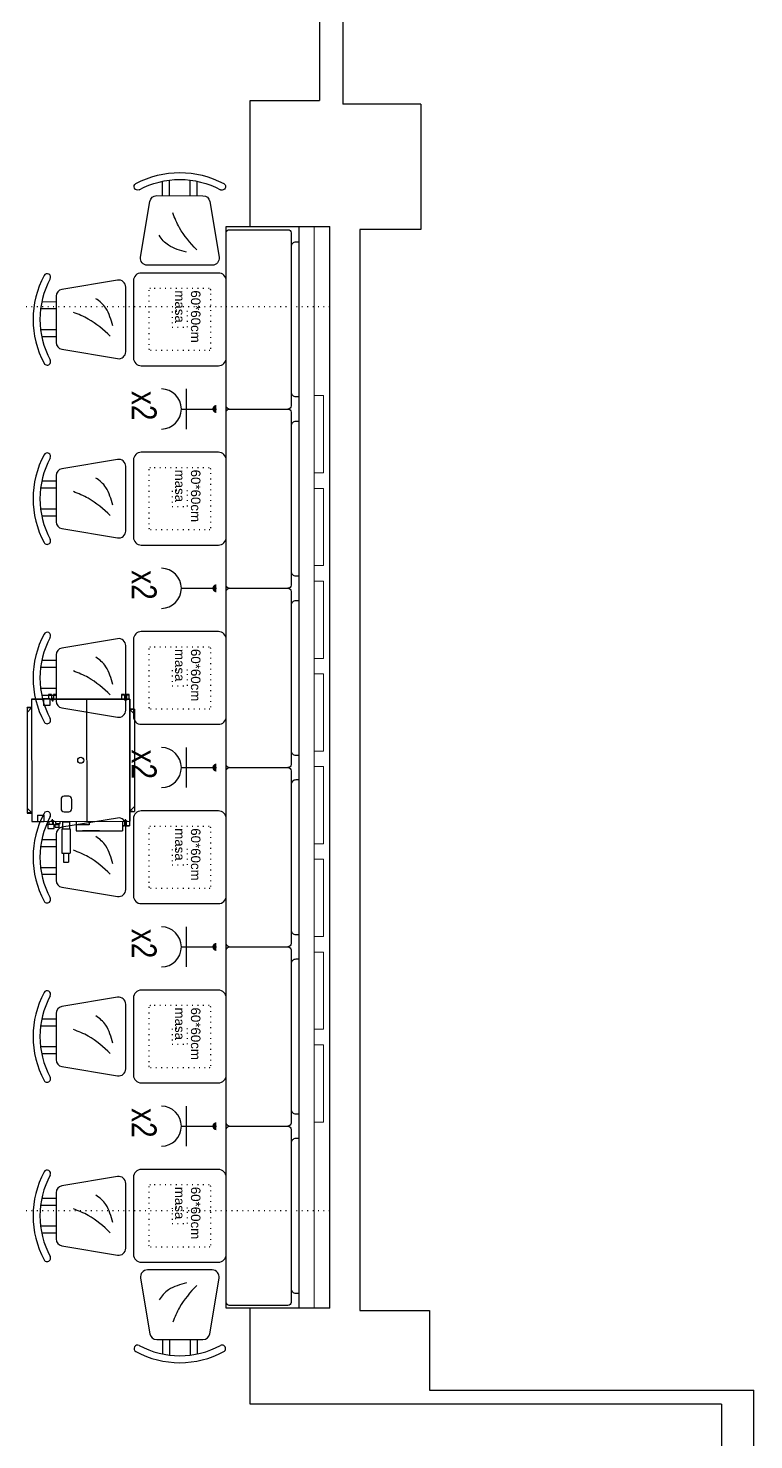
# Model space of a CAD drawing. Header units: millimetres. Extents: x 73043 to 76287, y 20714 to 23249.
# Drawn here: x 74457 to 74927, y 21350 to 22264 of the extents above; entities that cross this region are included whole.
import ezdxf

# ---------------------------------------------------------------- set-up
doc = ezdxf.new("R2010")
doc.units = ezdxf.units.MM
for name, pattern in [('ACAD_ISO07W100', [3.5, 0.5, -3]), ('AM_ISO08W050', [18, 12, -1.5, 3, -1.5]), ('DUZ', [0])]:
    doc.linetypes.add(name, pattern=pattern)
doc.layers.get('0').update_dxf_attribs({"color": 252})
for name, color, linetype, lineweight in [('a_yazı', 252, 'Continuous', 9), ('E-Elektrik Yazı', 252, 'Continuous', 25), ('E-Priz', 252, 'Continuous', 25), ('ölçü', 252, 'DUZ', 13)]:
    doc.layers.add(name, color=color, linetype=linetype, lineweight=lineweight)
for name, color, linetype in [('Alçıpan', 252, 'Continuous'), ('ARRANGE', 1, 'Continuous'), ('BASIS', 6, 'AM_ISO08W050'), ('DETAIL', 5, 'Continuous'), ('FIX', 11, 'Continuous'), ('OUTLINE', 3, 'Continuous'), ('tefriş', 252, 'Continuous')]:
    doc.layers.add(name, color=color, linetype=linetype)
doc.styles.add('ARIEL50M', font='Arial.ttf', dxfattribs={"height": 25})

# ---------------------------------------------------------------- blocks, each defined once
blk = doc.blocks.new('ggggg')
at = {"layer": 'tefriş'}
for p, q in [((25374.25, 24354.79), (25374.24, 24364.1)), ((25378.75, 24354.79), (25378.74, 24364.84)), ((25392.25, 24354.79), (25392.24, 24364.84)), ((25396.75, 24354.79), (25396.74, 24364.1)), ((25366.12, 24351.02), (25360.12, 24314.99)), ((25400.43, 24354.81), (25370.56, 24354.78)), ((25410.88, 24314.99), (25404.88, 24351.05)), ((25364.56, 24309.75), (25406.44, 24309.75))]:
    blk.add_line(p, q, dxfattribs=at)
for centre, radius, start, end in [((25385.5, 24309.75), 60, 61.75562, 118.24927), ((25358.17, 24360.63), 2.25, 118.24927, 298.24927), ((25385.5, 24309.75), 55.5, 61.75562, 118.24927), ((25412.83, 24360.63), 2.25, 241.75562, 61.75562), ((25370.56, 24350.28), 4.5, 90.06094, 170.54195), ((25400.44, 24350.31), 4.5, 9.44956, 90.06094), ((25364.56, 24314.25), 4.5, 170.54195, 270), ((25406.44, 24314.25), 4.5, 270, 9.44956)]:
    blk.add_arc(centre, radius, start, end, dxfattribs=at)
at = {"layer": 'tefriş', "start_tangent": (0.747759, 0.66397)}
blk.add_spline([(25374.58, 24319.75), (25385.74, 24334.02), (25390.04, 24343.61)], degree=3, dxfattribs=at)
at = {"layer": 'tefriş', "start_tangent": (0.966303, 0.257408), "end_tangent": (0.502534, 0.864558)}
blk.add_spline([(25381.23, 24318.18), (25392.79, 24322.68), (25398.85, 24329.13)], degree=3, dxfattribs=at)
blk = doc.blocks.new('FDUM36KXE6F')
for p, q in [((-264.8, -422), (-239.5, -422)), ((-214.2, -496.5), (-264.8, -422)), ((-239.5, -384.8), (-239.5, -422)), ((-239.5, -384.8), (-188.9, -384.8)), ((-163.6, -422), (-214.2, -496.5)), ((-188.9, -422), (-188.9, -384.8)), ((-188.9, -422), (-163.6, -422)), ((188.9, -422), (163.6, -422)), ((163.6, -422), (214.2, -496.5)), ((239.5, -384.8), (188.9, -384.8)), ((188.9, -422), (188.9, -384.8)), ((214.2, -496.5), (264.8, -422)), ((239.5, -384.8), (239.5, -422)), ((264.8, -422), (239.5, -422))]:
    blk.add_line(p, q)
at = {"layer": 'ARRANGE', "color": 1, "linetype": 'Continuous'}
blk.add_circle((0, 0), 19.5, dxfattribs=at)
at = {"layer": 'BASIS', "color": 6, "linetype": 'AM_ISO08W050'}
for p, q in [((-393, 289.5), (-404.6, 289.5)), ((-393, 289.5), (-393, 301.1)), ((-393, 289.5), (-381.4, 289.5)), ((-393, 289.5), (-393, 277.9)), ((393, 289.5), (381.4, 289.5)), ((393, 289.5), (393, 301.1)), ((393, 289.5), (404.6, 289.5)), ((393, 289.5), (393, 277.9)), ((-393, -182.5), (-404.6, -182.5)), ((-393, -182.5), (-393, -170.9)), ((-393, -182.5), (-381.4, -182.5)), ((-393, -182.5), (-393, -194.1)), ((393, -182.5), (381.4, -182.5)), ((393, -182.5), (393, -170.9)), ((393, -182.5), (404.6, -182.5)), ((393, -182.5), (393, -194.1))]:
    blk.add_line(p, q, dxfattribs=at)
at = {"layer": 'DETAIL', "color": 5, "linetype": 'Continuous'}
for p, q in [((-425, 314.5), (-425, 295.5)), ((-395, 314.5), (-425, 314.5)), ((-425, 295.5), (-395, 295.5)), ((-425, 283.5), (-425, 264.5)), ((-425, 283.5), (-395, 283.5)), ((-422.7, 295.5), (-422.7, 314.5)), ((-422.7, 264.5), (-422.7, 283.5)), ((-395, 41.3), (-395, 317.5)), ((-395, 317.5), (395, 317.5)), ((-330, 347.5), (-331.2, 347.5)), ((-331.2, 347.5), (-331.2, 317.5)), ((-330, 317.5), (-330, 347.5)), ((-329.1, 317.5), (-299.1, 347.5)), ((-299.1, 347.5), (299.1, 347.5)), ((299.1, 347.5), (329.1, 317.5)), ((330, 337.5), (331.2, 337.5)), ((330, 317.5), (330, 337.5)), ((331.2, 317.5), (331.2, 337.5)), ((395, -239.7), (395, 317.5)), ((395, 314.5), (424.2, 314.5)), ((424.2, 295.5), (395, 295.5)), ((395, 283.5), (424.2, 283.5)), ((421.9, 295.5), (421.9, 314.5)), ((421.9, 270), (421.9, 283.5)), ((424.2, 295.5), (424.2, 314.5)), ((424.2, 270), (424.2, 283.5)), ((-425, 264.5), (-395, 264.5)), ((395, 270), (456, 270)), ((456, -30), (456, 270)), ((456.1, 121.2), (456.1, 10.9)), ((-395, -200.5), (-395, 50.3)), ((-395, 38.5), (395, 38.5)), ((395, 53.8), (417.5, 53.8)), ((417.5, 53.8), (417.5, -30)), ((233, -77.7), (233, -107.7)), ((313, -57.7), (253, -57.7)), ((333, -107.7), (333, -77.7)), ((395, -30), (456, -30)), ((399, -81.5), (395, -81.5)), ((399, -73), (444, -73)), ((399, -118), (399, -73)), ((444, -69), (602, -69)), ((444, -122), (444, -69)), ((602, -122), (602, -69)), ((602, -79.5), (659, -79.5)), ((659, -111.5), (659, -79.5)), ((-425, -157.5), (-425, -176.5)), ((-395, -157.5), (-425, -157.5)), ((-425, -176.5), (-395, -176.5)), ((-422.7, -176.5), (-422.7, -157.5)), ((253, -127.7), (313, -127.7)), ((399, -109.5), (395, -109.5)), ((395, -135.3), (408.5, -135.3)), ((395, -163.3), (408.5, -163.3)), ((414, -176.5), (395, -176.5)), ((414, -179.8), (395, -179.8)), ((399, -118), (444, -118)), ((408.5, -163.3), (408.5, -135.3)), ((408.5, -137.7), (413.3, -137.7)), ((408.5, -161), (413.3, -161)), ((413.3, -161), (413.3, -137.7)), ((415, -147.2), (413.3, -147.2)), ((415, -159.8), (413.3, -159.8)), ((414, -212.5), (414, -172.5)), ((442, -172.5), (414, -172.5)), ((415, -166.5), (415, -140.5)), ((433, -140.5), (415, -140.5)), ((433, -166.5), (415, -166.5)), ((422.7, -172.5), (422.7, -166.5)), ((425, -172.5), (425, -166.5)), ((433, -166.5), (433, -140.5)), ((442, -212.5), (442, -172.5)), ((444, -122), (602, -122)), ((602, -111.5), (659, -111.5)), ((-425, -188.5), (-425, -207.5)), ((-425, -188.5), (-395, -188.5)), ((-425, -207.5), (-396.7, -207.5)), ((-422.7, -207.5), (-422.7, -188.5)), ((-396.7, -200.5), (-396.7, -240.5)), ((-396.7, -200.5), (-354.7, -200.5)), ((-396.7, -240.5), (-354.7, -240.5)), ((-395, -317.5), (-395, -240.5)), ((-354.7, -200.5), (-354.7, -240.5)), ((354.5, -239.7), (396.5, -239.7)), ((354.5, -279.7), (354.5, -239.7)), ((414, -205.2), (395, -205.2)), ((395, -207.5), (414, -207.5)), ((396.5, -279.7), (396.5, -239.7)), ((414, -212.5), (442, -212.5)), ((-395, -317.5), (395, -317.5)), ((-341.2, -317.5), (-341.2, -347.5)), ((-340, -347.5), (-341.2, -347.5)), ((-340, -317.5), (-340, -347.5)), ((-309.1, -347.5), (-339.1, -317.5)), ((-309.1, -347.5), (309.1, -347.5)), ((339.1, -317.5), (309.1, -347.5)), ((340, -317.5), (340, -347.5)), ((340, -347.5), (341.2, -347.5)), ((341.2, -347.5), (341.2, -317.5)), ((354.5, -279.7), (396.5, -279.7)), ((395, -317.5), (395, -279.7))]:
    blk.add_line(p, q, dxfattribs=at)
for centre, start, end in [((253, -77.7), 90, 180), ((313, -77.7), 0, 90), ((253, -107.7), 180, 270), ((313, -107.7), 270, 0)]:
    blk.add_arc(centre, 20, start, end, dxfattribs=at)
at = {"layer": 'FIX', "color": 11, "linetype": 'Continuous'}
for centre in [(-393, 289.5), (393, 289.5), (-393, -182.5), (393, -182.5)]:
    blk.add_circle(centre, 6, dxfattribs=at)
at = {"layer": 'OUTLINE', "color": 3, "linetype": 'Continuous'}
for p, q in [((-395, 317.5), (-395, -317.5)), ((395, 317.5), (-395, 317.5)), ((-331.2, 317.5), (-331.2, 347.5)), ((-331.2, 347.5), (331.2, 347.5)), ((331.2, 317.5), (331.2, 347.5)), ((395, -317.5), (395, 317.5)), ((-395, -317.5), (395, -317.5)), ((-341.2, -317.5), (-341.2, -347.5)), ((-341.2, -347.5), (341.2, -347.5)), ((341.2, -347.5), (341.2, -317.5))]:
    blk.add_line(p, q, dxfattribs=at)

msp = doc.modelspace()

# ---------------------------------------------------------------- linework, layer by layer
at = {"layer": 'Alçıpan'}
for p, q in [((74645.67, 22828.35), (74645.67, 22216.85)), ((74600.67, 22135.35), (74600.67, 22216.85)), ((74600.67, 22216.85), (74645.67, 22216.85)), ((74652.17, 21435.35), (74652.17, 22135.35)), ((74600.67, 21373.35), (74600.67, 21435.35)), ((74905.67, 21373.35), (74600.67, 21373.35)), ((74905.67, 21373.35), (74905.67, 20970.36))]:
    msp.add_line(p, q, dxfattribs=at)
at = {"layer": 'Alçıpan', "linetype": 'ByBlock'}
for p, q in [((74660.67, 22830.35), (74660.67, 22214.35)), ((74711.17, 22214.35), (74660.67, 22214.35)), ((74671.67, 22133.36), (74671.67, 21433.86)), ((74671.67, 21433.86), (74716.67, 21433.86)), ((74716.67, 21433.86), (74716.67, 21382.36)), ((74716.67, 21382.36), (74926.67, 21382.36)), ((74926.67, 21186.35), (74926.67, 21382.36))]:
    msp.add_line(p, q, dxfattribs=at)
at = {"layer": 'Alçıpan', "linetype": 'ACAD_ISO07W100'}
for p, q in [((74652.17, 22083.36), (73854.17, 22083.36)), ((74652.17, 21498.36), (73854.17, 21498.36))]:
    msp.add_line(p, q, dxfattribs=at)
at = {"layer": 'Alçıpan', "linetype": 'ByBlock'}
msp.add_lwpolyline([(74711.17, 22214.35), (74711.17, 22133.36), (74671.67, 22133.36)], dxfattribs=at)
at = {"layer": 'E-Priz'}
for p, q in [((74559.6, 22004.22), (74559.6, 22030.14)), ((74556.17, 22017.18), (74578.85, 22017.18)), ((74556.17, 21901.18), (74578.85, 21901.18)), ((74559.6, 21772.22), (74559.6, 21798.14)), ((74556.17, 21785.18), (74578.85, 21785.18)), ((74559.6, 21656.22), (74559.6, 21682.14)), ((74556.17, 21669.18), (74578.85, 21669.18)), ((74559.6, 21540.22), (74559.6, 21566.14)), ((74556.17, 21553.18), (74578.85, 21553.18))]:
    msp.add_line(p, q, dxfattribs=at)
at = {"layer": 'E-Priz', "color": 4, "const_width": 2.59}
for points in [[(74578.85, 22018.48, 1), (74578.85, 22015.89)], [(74578.85, 21902.48, 1), (74578.85, 21899.89)], [(74578.85, 21786.48, 1), (74578.85, 21783.89)], [(74578.85, 21670.48, 1), (74578.85, 21667.89)], [(74578.85, 21554.48, 1), (74578.85, 21551.89)]]:
    msp.add_lwpolyline(points, format="xyb", dxfattribs=at)
at = {"layer": 'E-Priz'}
for centre in [(74543.21, 22017.18), (74543.21, 21901.18), (74543.21, 21785.18), (74543.21, 21669.18), (74543.21, 21553.18)]:
    msp.add_arc(centre, 12.96, 270, 90, dxfattribs=at)
at = {"layer": 'tefriş'}
for points in [[(74652.17, 21435.35), (74585.17, 21435.35), (74585.17, 22135.35), (74652.17, 22135.35)], [(74632.17, 22135.35), (74632.17, 21435.35)]]:
    msp.add_lwpolyline(points, dxfattribs=at)
at = {"layer": 'tefriş', "color": 7}
for points in [[(74585.17, 22131.18, -0.414214), (74587.17, 22133.18), (74625.17, 22133.18, -0.414214), (74627.17, 22131.18), (74627.17, 22019.18, -0.414214), (74625.17, 22017.18)], [(74632.17, 22125.18), (74630.17, 22125.18, 0.414214), (74627.17, 22122.18)], [(74627.17, 22028.18, 0.414214), (74630.17, 22025.18), (74632.17, 22025.18)], [(74587.17, 22017.18, -0.414214), (74585.17, 22019.18)], [(74585.17, 22015.18, -0.414214), (74587.17, 22017.18), (74625.17, 22017.18, -0.414214), (74627.17, 22015.18), (74627.17, 21903.18, -0.414214), (74625.17, 21901.18)], [(74632.17, 22009.18), (74630.17, 22009.18, 0.414214), (74627.17, 22006.18)], [(74627.17, 21912.18, 0.414214), (74630.17, 21909.18), (74632.17, 21909.18)], [(74587.17, 21901.18, -0.414214), (74585.17, 21903.18)], [(74585.17, 21899.18, -0.414214), (74587.17, 21901.18), (74625.17, 21901.18, -0.414214), (74627.17, 21899.18), (74627.17, 21787.18, -0.414214), (74625.17, 21785.18)], [(74632.17, 21893.18), (74630.17, 21893.18, 0.414214), (74627.17, 21890.18)], [(74627.17, 21796.18, 0.414214), (74630.17, 21793.18), (74632.17, 21793.18)], [(74587.17, 21785.18, -0.414214), (74585.17, 21787.18)], [(74585.17, 21783.18, -0.414214), (74587.17, 21785.18), (74625.17, 21785.18, -0.414214), (74627.17, 21783.18), (74627.17, 21671.18, -0.414214), (74625.17, 21669.18)], [(74632.17, 21777.18), (74630.17, 21777.18, 0.414214), (74627.17, 21774.18)], [(74627.17, 21680.18, 0.414214), (74630.17, 21677.18), (74632.17, 21677.18)], [(74587.17, 21669.18, -0.414214), (74585.17, 21671.18)], [(74585.17, 21667.18, -0.414214), (74587.17, 21669.18), (74625.17, 21669.18, -0.414214), (74627.17, 21667.18), (74627.17, 21555.18, -0.414214), (74625.17, 21553.18)], [(74632.17, 21661.18), (74630.17, 21661.18, 0.414214), (74627.17, 21658.18)], [(74627.17, 21564.18, 0.414214), (74630.17, 21561.18), (74632.17, 21561.18)], [(74587.17, 21553.18, -0.414214), (74585.17, 21555.18)], [(74585.17, 21551.18, -0.414214), (74587.17, 21553.18), (74625.17, 21553.18, -0.414214), (74627.17, 21551.18), (74627.17, 21439.18, -0.414214), (74625.17, 21437.18), (74587.17, 21437.18, -0.414214), (74585.17, 21439.18)], [(74632.17, 21545.18), (74630.17, 21545.18, 0.414214), (74627.17, 21542.18)], [(74627.17, 21448.18, 0.414214), (74630.17, 21445.18), (74632.17, 21445.18)]]:
    msp.add_lwpolyline(points, format="xyb", dxfattribs=at)
at = {"layer": 'tefriş', "color": 217, "true_color": 0x93278f}
for points in [[(74585.17, 22100.18, 0.414214), (74580.17, 22105.18), (74530.17, 22105.18, 0.414214), (74525.17, 22100.18), (74525.17, 22050.18, 0.414214), (74530.17, 22045.18), (74580.17, 22045.18, 0.414214), (74585.17, 22050.18)], [(74585.17, 21984.18, 0.414214), (74580.17, 21989.18), (74530.17, 21989.18, 0.414214), (74525.17, 21984.18), (74525.17, 21934.18, 0.414214), (74530.17, 21929.18), (74580.17, 21929.18, 0.414214), (74585.17, 21934.18)], [(74585.17, 21868.18, 0.414214), (74580.17, 21873.18), (74530.17, 21873.18, 0.414214), (74525.17, 21868.18), (74525.17, 21818.18, 0.414214), (74530.17, 21813.18), (74580.17, 21813.18, 0.414214), (74585.17, 21818.18)], [(74585.17, 21752.18, 0.414214), (74580.17, 21757.18), (74530.17, 21757.18, 0.414214), (74525.17, 21752.18), (74525.17, 21702.18, 0.414214), (74530.17, 21697.18), (74580.17, 21697.18, 0.414214), (74585.17, 21702.18)], [(74585.17, 21636.18, 0.414214), (74580.17, 21641.18), (74530.17, 21641.18, 0.414214), (74525.17, 21636.18), (74525.17, 21586.18, 0.414214), (74530.17, 21581.18), (74580.17, 21581.18, 0.414214), (74585.17, 21586.18)], [(74585.17, 21520.18, 0.414214), (74580.17, 21525.18), (74530.17, 21525.18, 0.414214), (74525.17, 21520.18), (74525.17, 21470.18, 0.414214), (74530.17, 21465.18), (74580.17, 21465.18, 0.414214), (74585.17, 21470.18)]]:
    msp.add_lwpolyline(points, format="xyb", dxfattribs=at)
at = {"layer": 'tefriş', "color": 217, "linetype": 'ACAD_ISO07W100', "true_color": 0x93278f}
for points in [[(74574.17, 22095.18), (74536.17, 22095.18, 0.414214), (74535.17, 22094.18), (74535.17, 22056.18, 0.414214), (74536.17, 22055.18), (74574.17, 22055.18, 0.414214), (74575.17, 22056.18), (74575.17, 22094.18, 0.414214)], [(74574.17, 21979.18), (74536.17, 21979.18, 0.414214), (74535.17, 21978.18), (74535.17, 21940.18, 0.414214), (74536.17, 21939.18), (74574.17, 21939.18, 0.414214), (74575.17, 21940.18), (74575.17, 21978.18, 0.414214)], [(74574.17, 21863.18), (74536.17, 21863.18, 0.414214), (74535.17, 21862.18), (74535.17, 21824.18, 0.414214), (74536.17, 21823.18), (74574.17, 21823.18, 0.414214), (74575.17, 21824.18), (74575.17, 21862.18, 0.414214)], [(74574.17, 21747.18), (74536.17, 21747.18, 0.414214), (74535.17, 21746.18), (74535.17, 21708.18, 0.414214), (74536.17, 21707.18), (74574.17, 21707.18, 0.414214), (74575.17, 21708.18), (74575.17, 21746.18, 0.414214)], [(74574.17, 21631.18), (74536.17, 21631.18, 0.414214), (74535.17, 21630.18), (74535.17, 21592.18, 0.414214), (74536.17, 21591.18), (74574.17, 21591.18, 0.414214), (74575.17, 21592.18), (74575.17, 21630.18, 0.414214)], [(74574.17, 21515.18), (74536.17, 21515.18, 0.414214), (74535.17, 21514.18), (74535.17, 21476.18, 0.414214), (74536.17, 21475.18), (74574.17, 21475.18, 0.414214), (74575.17, 21476.18), (74575.17, 21514.18, 0.414214)]]:
    msp.add_lwpolyline(points, format="xyb", close=True, dxfattribs=at)
for points in [[(74560.17, 22080.18), (74550.17, 22080.18), (74550.17, 22070.18), (74560.17, 22070.18)], [(74560.17, 21964.18), (74550.17, 21964.18), (74550.17, 21954.18), (74560.17, 21954.18)], [(74560.17, 21848.18), (74550.17, 21848.18), (74550.17, 21838.18), (74560.17, 21838.18)], [(74560.17, 21732.18), (74550.17, 21732.18), (74550.17, 21722.18), (74560.17, 21722.18)], [(74560.17, 21616.18), (74550.17, 21616.18), (74550.17, 21606.18), (74560.17, 21606.18)], [(74560.17, 21500.18), (74550.17, 21500.18), (74550.17, 21490.18), (74560.17, 21490.18)]]:
    msp.add_lwpolyline(points, close=True, dxfattribs=at)
at = {"layer": 'ölçü'}
msp.add_line((74642.17, 22135.35), (74642.17, 21435.35), dxfattribs=at)
for points in [[(74642.17, 21975.86), (74648.17, 21975.86), (74648.17, 22025.86), (74642.17, 22025.86)], [(74642.17, 21915.86), (74648.17, 21915.86), (74648.17, 21965.86), (74642.17, 21965.86)], [(74642.17, 21855.86), (74648.17, 21855.86), (74648.17, 21905.86), (74642.17, 21905.86)], [(74642.17, 21795.86), (74648.17, 21795.86), (74648.17, 21845.86), (74642.17, 21845.86)], [(74642.17, 21735.86), (74648.17, 21735.86), (74648.17, 21785.86), (74642.17, 21785.86)], [(74642.17, 21675.86), (74648.17, 21675.86), (74648.17, 21725.86), (74642.17, 21725.86)], [(74642.17, 21615.86), (74648.17, 21615.86), (74648.17, 21665.86), (74642.17, 21665.86)], [(74642.17, 21555.86), (74648.17, 21555.86), (74648.17, 21605.86), (74642.17, 21605.86)]]:
    msp.add_lwpolyline(points, dxfattribs=at)

# ---------------------------------------------------------------- block references
at = {"xscale": 0.1, "yscale": 0.1, "zscale": 0.1, "rotation": 270.0353724405126}
msp.add_blockref('FDUM36KXE6F', (74491.03, 21789.93), dxfattribs=at)
at = {"layer": 'ölçü', "xscale": -1, "rotation": 359.9999999997619}
msp.add_blockref('ggggg', (99940.67, -2199.57), dxfattribs=at)
at = {"layer": 'ölçü'}
for p, rotation in [((98829.92, -3310.32), 90.00000000023817), ((98829.92, -3426.32), 90.00000000023817), ((98829.92, -3542.32), 90.00000000023817), ((98829.92, -3658.32), 90.00000000023817), ((98829.92, -3774.32), 90.00000000023817), ((98829.92, -3890.32), 90.00000000023817), ((99940.67, 45769.93), 180.0000000002381)]:
    msp.add_blockref('ggggg', p, dxfattribs=dict(at, rotation=rotation))

# ---------------------------------------------------------------- texts
at = {"layer": 'a_yazı', "char_height": 6.1534, "attachment_point": 1, "rotation": 270, "style": 'ARIEL50M'}
for insert in [(74568.52, 22093.96), (74568.52, 21977.96), (74568.52, 21861.96), (74568.52, 21745.96), (74568.52, 21629.96), (74568.52, 21513.96)]:
    msp.add_mtext_dynamic_manual_height_columns('60*60cm masa', width=31.653, gutter_width=12.5, heights=[0], dxfattribs=dict(at, insert=insert))
at = {"layer": 'E-Elektrik Yazı', "style": 'ARIEL50M', "width": 0.8}
for p in [(74523.92, 22028.91), (74523.92, 21912.91), (74523.92, 21796.91), (74523.92, 21680.91), (74523.92, 21564.91)]:
    msp.add_text('x2', height=16.2, rotation=270, dxfattribs=at).set_placement(p)

doc.saveas('drawing.dxf')
